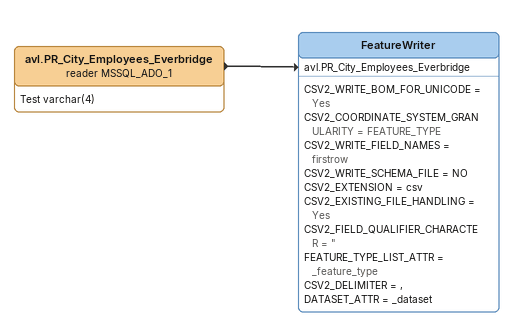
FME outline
avl.PR_City_Employees_Everbridge (reader MSSQL_ADO_1)
    attributes: Test varchar(4)
    -> FeatureWriter [avl.PR_City_Employees_Everbridge]
FeatureWriter
    CSV2_WRITE_BOM_FOR_UNICODE = Yes
    CSV2_COORDINATE_SYSTEM_GRANULARITY = FEATURE_TYPE
    CSV2_WRITE_FIELD_NAMES = firstrow
    CSV2_WRITE_SCHEMA_FILE = NO
    CSV2_EXTENSION = csv
    CSV2_EXISTING_FILE_HANDLING = Yes
    CSV2_FIELD_QUALIFIER_CHARACTER = "
    FEATURE_TYPE_LIST_ATTR = _feature_type
    CSV2_DELIMITER = ,
    DATASET_ATTR = _dataset
